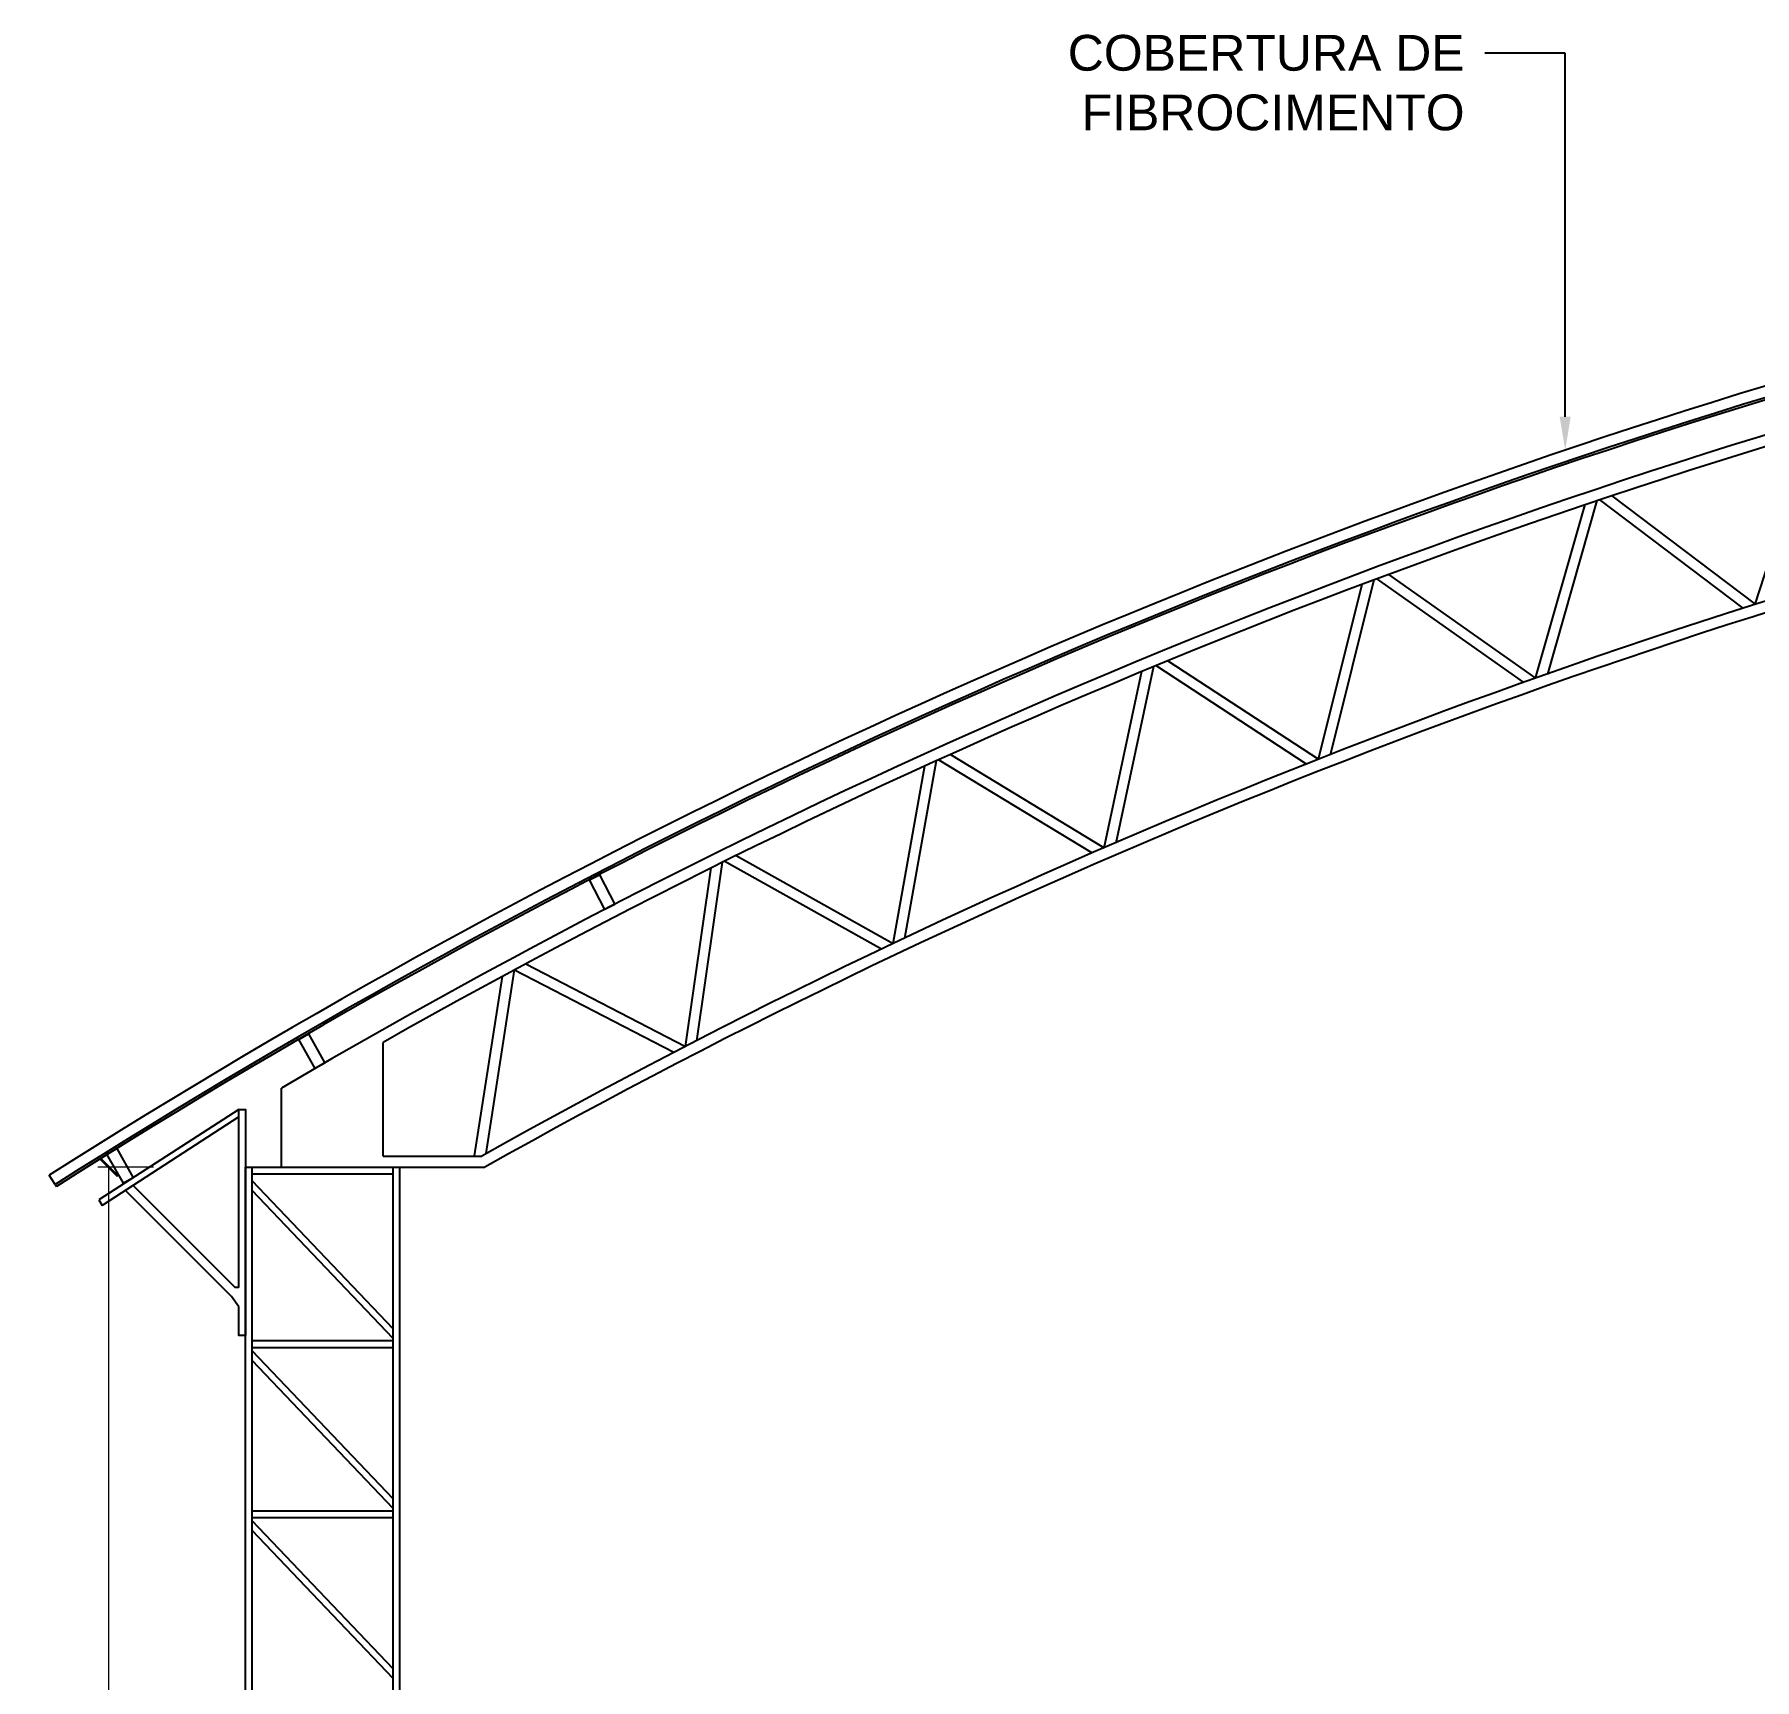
# Model space of a CAD drawing. Header units: metres. Extents: x 2494 to 3558, y 282 to 553.
# Drawn here: x 2931.43 to 2939.13, y 386 to 393.37 of the extents above; entities that cross this region are included whole.
import ezdxf
from ezdxf import colors
from ezdxf.entities.mleader import LeaderData, LeaderLine
from ezdxf.math import Vec2, Vec3

# ---------------------------------------------------------------- set-up
doc = ezdxf.new("R2010")
doc.units = ezdxf.units.M
doc.header["$LTSCALE"] = 7
doc.header["$MEASUREMENT"] = 0
doc.header["$PDMODE"] = 2
doc.layers.add('2prancha', color=4, linetype='Continuous', lineweight=18)
for name, color, linetype in [('COTA 1 100', 2, 'Continuous'), ('PENA 0.15', 7, 'Continuous'), ('PENA 01', 1, 'Continuous'), ('PENA 02', 2, 'Continuous'), ('PENA 03', 3, 'Continuous'), ('TXT ESPECIFICAÇÕES', 7, 'Continuous')]:
    doc.layers.add(name, color=color, linetype=linetype)
doc.styles.add('Luana', font='arial.ttf')
doc.styles.get("Standard").update_dxf_attribs({"font": 'arial.ttf'})
doc.dimstyles.new('arial100', dxfattribs={"dimtxt": 0.2, "dimasz": 0.08, "dimexe": 0.05, "dimexo": 0.2, "dimgap": 0.1, "dimtad": 1, "dimzin": 4, "dimdsep": 46, "dimtxsty": 'Luana', "dimblk": 'ARCHTICK', "dimcen": 0, "dimclrd": 7, "dimclre": 7, "dimclrt": 256, "dimadec": 0, "dimazin": 0, "dimtfac": 1, "dimtix": 1, "dimtmove": 0, "dimatfit": 3, "dimldrblk": 'CLOSEDBLANK', "dimfxl": 0, "dimlwd": 5, "dimlwe": 5, "dimarcsym": 0})

# ---------------------------------------------------------------- blocks, each defined once
blk = doc.blocks.new('çç')
at = {"layer": 'PENA 0.15'}
for p, q in [((-0.0553, 0.0013), (-0.524, -0.6569)), ((0.0017, 0), (-0.4669, -0.6578)), ((0.4672, -0.6564), (0.0017, 0)), ((0.5258, -0.658), (0.0598, -0.0007))]:
    blk.add_line(p, q, dxfattribs=at)
blk = doc.blocks.new('tre')
at = {"layer": 'PENA 0.15'}
for p, q in [((-0.0448, 0.0505), (0.0792, 0.8542)), ((0.0069, 0.0612), (0.1333, 0.8836)), ((-0.4547, 0.05), (-0.4547, 0.5587))]:
    blk.add_line(p, q, dxfattribs=at)
for points in [[(-0.9097, 0), (-0.9097, 0), (-0.9097, 0.3538)], [(-0.9097, 0), (0.0003, 0)], [(-0.4547, 0.05), (-0.0131, 0.05)]]:
    blk.add_lwpolyline(points, dxfattribs=at)
for radius, end in [(31.1463, 120.45098), (31.0963, 119.5369), (30.4363, 119.28559), (30.3863, 119.31022)]:
    blk.add_arc((14.8753, -26.4963), radius, 89.99998, end, dxfattribs=at)
for p, rotation in [((5.6867, 2.5199), 197.5713481756326), ((4.7035, 2.19), 199.5237224499492), ((3.7321, 1.8268), 201.4760967242657), ((2.7737, 1.4307), 203.4284709985823), ((1.8292, 1.0022), 205.3808452728989), ((0.9, 0.5418), 207.3332195472155)]:
    blk.add_blockref('çç', p, dxfattribs=dict(at, rotation=rotation))
blk = doc.blocks.new('vig')
blk.add_lwpolyline([(-0.025, 0.15), (0.025, 0.15), (0.025, 0), (-0.025, 0)], close=True)
blk = doc.blocks.new('A$C2D0D1A73')
at = {"ltscale": 1.5}
blk.add_line((-1.7258, -0.1463), (-1.7112, -0.1715), dxfattribs=at)
for points in [[(-1.1004, 0.2591), (-1.7258, -0.1463)], [(-1.1004, -0.5385), (-1.1004, 0.2591), (-1.0697, 0.2591), (-1.0697, -0.7523), (-1.1004, -0.7523), (-1.1004, -0.6241)], [(-1.0995, 0.225), (-1.7112, -0.1715)], [(-1.1004, -0.6241), (-1.1332, -0.5785), (-1.6075, -0.1043)], [(-1.1004, -0.5385), (-1.1166, -0.5385), (-1.5732, -0.082)]]:
    blk.add_lwpolyline(points, dxfattribs=at)
at = {"layer": 'PENA 01'}
blk.add_line((-1.921, -0.0772), (-1.9479, -0.035), dxfattribs=at)
blk.add_arc((14.8753, -26.4963), 31.3563, 92.83882, 122.44665, dxfattribs=at)
at = {"layer": 'PENA 03'}
blk.add_line((-1.921, -0.0772), (-1.9157, -0.0856), dxfattribs=at)
for points in [[(-0.8321, 0.5721), (-0.7886, 0.5968), (-0.7146, 0.4663), (-0.7581, 0.4416)], [(-1.6899, 0.059), (-1.6464, 0.0836), (-1.5725, -0.0469), (-1.616, -0.0715)]]:
    blk.add_lwpolyline(points, close=True, dxfattribs=at)
for radius in [31.3063, 31.2963]:
    blk.add_arc((14.8753, -26.4963), radius, 92.83882, 122.44665, dxfattribs=at)
at = {"layer": 'PENA 0.15'}
blk.add_blockref('tre', (0, 0), dxfattribs=at)
at = {"layer": 'PENA 03', "rotation": 207.3736225019184}
blk.add_blockref('vig', (0.491, 1.2979), dxfattribs=at)
blk = doc.blocks.new('_ArchTick')
at = {"color": 0, "linetype": 'ByBlock', "const_width": 0.15}
blk.add_lwpolyline([(-0.5, -0.5), (0.5, 0.5)], dxfattribs=at)
blk = doc.blocks.new('*D310')
at = {"layer": 'COTA 1 100', "color": 7, "lineweight": 5}
for p, q in [((2931.9647, 388.2969), (2931.7147, 388.2969)), ((2931.7647, 380.6469), (2931.7647, 388.2969)), ((2931.9647, 380.6469), (2931.7147, 380.6469))]:
    blk.add_line(p, q, dxfattribs=at)
at = {"layer": 'Defpoints', "color": 0}
for p in [(2931.7647, 388.2969), (2932.7212, 388.2969), (2932.2712, 380.6469)]:
    blk.add_point(p, dxfattribs=at)
at = {"layer": 'COTA 1 100', "color": 7, "lineweight": 5, "xscale": 0.08, "yscale": 0.08, "zscale": 0.08}
for p, rotation in [((2931.7647, 388.2969), 90), ((2931.7647, 380.6469), 270)]:
    blk.add_blockref('_ArchTick', p, dxfattribs=dict(at, rotation=rotation))
at = {"layer": 'COTA 1 100', "insert": (2931.5626, 384.4719), "char_height": 0.2, "attachment_point": 5, "rotation": 90, "style": 'Luana'}
blk.add_mtext('7.65', dxfattribs=at)
blk = doc.blocks.new('_ClosedBlank')
at = {"layer": '2prancha', "color": 0, "lineweight": -2}
for p, q in [((-1, 0.167), (0, 0)), ((-1, 0.167), (-1, -0.167)), ((0, 0), (-1, -0.167))]:
    blk.add_line(p, q, dxfattribs=at)

msp = doc.modelspace()

# ---------------------------------------------------------------- linework, layer by layer
at = {"layer": 'PENA 02'}
for p, q in [((2932.3762, 380.6569), (2932.3762, 388.2969)), ((2932.3762, 388.2969), (2932.4062, 388.2969)), ((2932.4062, 380.6569), (2932.4062, 388.2969)), ((2932.4062, 388.2969), (2933.0362, 388.2969)), ((2933.0362, 380.6569), (2933.0362, 388.2969)), ((2933.0362, 388.2969), (2933.0662, 388.2969)), ((2933.0662, 380.6569), (2933.0662, 388.2969)), ((2932.4062, 388.2669), (2933.0362, 388.2669)), ((2933.0362, 387.5745), (2932.4062, 388.2361)), ((2933.0362, 387.5309), (2932.4062, 388.1926)), ((2932.4062, 387.5209), (2933.0362, 387.5209)), ((2932.4062, 387.4909), (2933.0362, 387.4909)), ((2933.0362, 386.8135), (2932.4062, 387.4751)), ((2933.0362, 386.7699), (2932.4062, 387.4316)), ((2932.4062, 386.7599), (2933.0362, 386.7599)), ((2932.4062, 386.7299), (2933.0362, 386.7299)), ((2933.0362, 386.0525), (2932.4062, 386.7141)), ((2933.0362, 386.0089), (2932.4062, 386.6706))]:
    msp.add_line(p, q, dxfattribs=at)

# ---------------------------------------------------------------- block references
at = {"layer": 'PENA 0.15'}
msp.add_blockref('A$C2D0D1A73', (2933.4459, 388.2969), dxfattribs=at)

# ---------------------------------------------------------------- dimensions: what is measured, and where the dimension line sits
at = {"layer": 'COTA 1 100'}
dim = msp.add_linear_dim(base=(2931.7647, 388.2969), p1=(2932.2712, 380.6469), p2=(2932.7212, 388.2969), angle=90, dimstyle='arial100', override={"dimfxl": 0.2}, dxfattribs=at)
dim.commit()
dim.dimension.update_dxf_attribs({"geometry": '*D310', "text_midpoint": (2931.5626, 384.4719)})

# ---------------------------------------------------------------- leaders
at = {"layer": 'TXT ESPECIFICAÇÕES', "ltscale": 0.05}
ml = msp.add_multileader_mtext('Standard', dxfattribs=at)
ml.set_content('COBERTURA DE\\PFIBROCIMENTO', color=256)
ml.set_leader_properties()
ml.build(insert=Vec2(0, 0))
ml.multileader.update_dxf_attribs({"dogleg_length": 0.36, "arrow_head_size": 0.15})
ctx = ml.context
ctx.base_point, ctx.char_height, ctx.arrow_head_size, ctx.landing_gap_size, ctx.plane_origin = Vec3(2935.9876, 393.2831), 0.16, 0.15, 0.09, Vec3(2933.0938, 390.682)
ctx.text_align_type = 2
notes = []
notes.append((ctx, [(1, (1, 1, 0), (2938.2804, 393.2831), (-1, 0), 0.36, [(0, [(2938.2804, 391.5059)], 0, [])])]))
ctx.mtext.insert, ctx.mtext.alignment, ctx.mtext.flow_direction = Vec3(2937.8304, 393.3644), 3, 5
for ctx, leaders in notes:
    for number, flags, end, landing, length, lines in leaders:
        leader = LeaderData()
        leader.index, (leader.has_last_leader_line, leader.has_dogleg_vector, leader.attachment_direction) = number, flags
        leader.last_leader_point, leader.dogleg_vector, leader.dogleg_length = Vec3(end), Vec3(landing), length
        for number, points, colour, breaks in lines:
            line = LeaderLine()
            line.index, line.vertices, line.color, line.breaks = number, Vec3.list(points), colors.encode_raw_color(colour), breaks
            leader.lines.append(line)
        ctx.leaders.append(leader)

doc.saveas('drawing.dxf')
